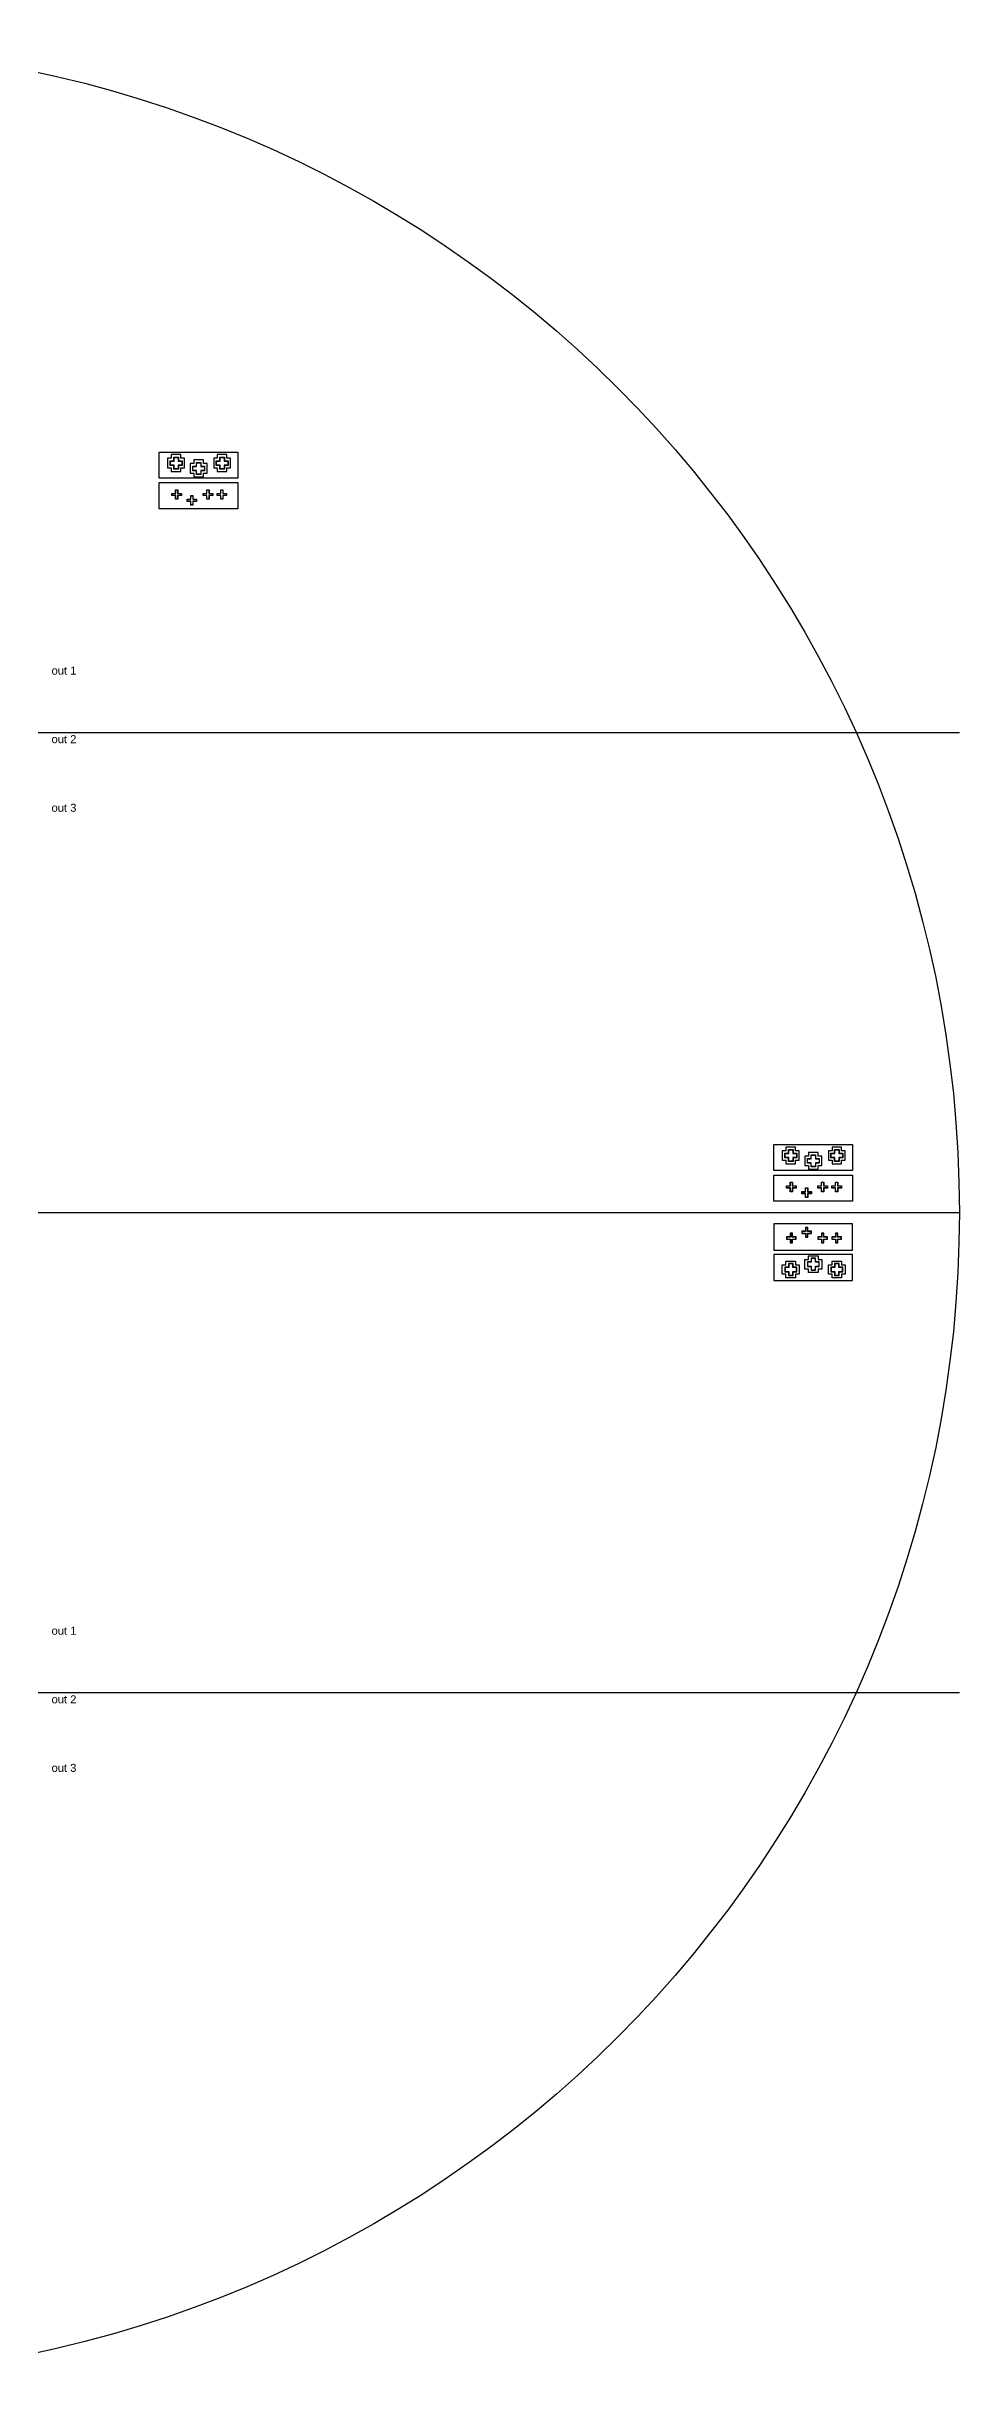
# Model space of a CAD drawing. Extents: x 1828 to 103828, y 11639 to 113639.
# Drawn here: x 63908 to 103828, y 11639 to 113639 of the extents above; entities that cross this region are included whole.
import ezdxf

# ---------------------------------------------------------------- set-up
doc = ezdxf.new("R2010")
doc.units = 13
for name, color, linetype in [('Flow - AZ50', 80, 'Continuous'), ('Flow - SU8', 140, 'Continuous'), ('OPAQUE', 10, 'Continuous')]:
    doc.layers.add(name, color=color, linetype=linetype)
doc.styles.get("Standard").update_dxf_attribs({"font": 'arial.ttf', "height": 250})

msp = doc.modelspace()

# ---------------------------------------------------------------- linework, layer by layer
for p, q in [((1828, 83639), (103828, 83639)), ((1828, 62639), (103828, 62639)), ((1828, 41639), (103828, 41639))]:
    msp.add_line(p, q)
at = {"layer": 'Flow - AZ50'}
for points in [[(69481, 95510), (69481, 95670), (69661, 95670), (69661, 95510), (69821, 95510), (69821, 95330), (69661, 95330), (69661, 95170), (69481, 95170), (69481, 95330), (69321, 95330), (69321, 95510)], [(70468, 95278), (70468, 95438), (70648, 95438), (70648, 95278), (70808, 95278), (70808, 95098), (70648, 95098), (70648, 94938), (70468, 94938), (70468, 95098), (70308, 95098), (70308, 95278)], [(71493, 95510), (71493, 95670), (71673, 95670), (71673, 95510), (71833, 95510), (71833, 95330), (71673, 95330), (71673, 95170), (71493, 95170), (71493, 95330), (71333, 95330), (71333, 95510)], [(69557, 94087), (69557, 94247), (69637, 94247), (69637, 94087), (69797, 94087), (69797, 94007), (69637, 94007), (69637, 93847), (69557, 93847), (69557, 94007), (69397, 94007), (69397, 94087)], [(70219, 93836), (70219, 93996), (70299, 93996), (70299, 93836), (70459, 93836), (70459, 93756), (70299, 93756), (70299, 93596), (70219, 93596), (70219, 93756), (70059, 93756), (70059, 93836)], [(70920, 94087), (70920, 94247), (71000, 94247), (71000, 94087), (71160, 94087), (71160, 94007), (71000, 94007), (71000, 93847), (70920, 93847), (70920, 94007), (70760, 94007), (70760, 94087)], [(71531, 94087), (71531, 94247), (71611, 94247), (71611, 94087), (71771, 94087), (71771, 94007), (71611, 94007), (71611, 93847), (71531, 93847), (71531, 94007), (71371, 94007), (71371, 94087)], [(96365, 65222), (96365, 65382), (96545, 65382), (96545, 65222), (96705, 65222), (96705, 65042), (96545, 65042), (96545, 64882), (96365, 64882), (96365, 65042), (96205, 65042), (96205, 65222)], [(98378, 65222), (98378, 65382), (98558, 65382), (98558, 65222), (98718, 65222), (98718, 65042), (98558, 65042), (98558, 64882), (98378, 64882), (98378, 65042), (98218, 65042), (98218, 65222)], [(97353, 64990), (97353, 65150), (97533, 65150), (97533, 64990), (97693, 64990), (97693, 64810), (97533, 64810), (97533, 64650), (97353, 64650), (97353, 64810), (97193, 64810), (97193, 64990)], [(96441, 63799), (96441, 63959), (96521, 63959), (96521, 63799), (96681, 63799), (96681, 63719), (96521, 63719), (96521, 63560), (96441, 63560), (96441, 63719), (96282, 63719), (96282, 63799)], [(97104, 63548), (97104, 63708), (97184, 63708), (97184, 63548), (97344, 63548), (97344, 63468), (97184, 63468), (97184, 63308), (97104, 63308), (97104, 63468), (96944, 63468), (96944, 63548)], [(97805, 63799), (97805, 63959), (97885, 63959), (97885, 63799), (98045, 63799), (98045, 63719), (97885, 63719), (97885, 63560), (97805, 63560), (97805, 63719), (97645, 63719), (97645, 63799)], [(98416, 63799), (98416, 63959), (98496, 63959), (98496, 63799), (98656, 63799), (98656, 63719), (98496, 63719), (98496, 63560), (98416, 63560), (98416, 63719), (98256, 63719), (98256, 63799)], [(96441, 61478), (96441, 61318), (96521, 61318), (96521, 61478), (96681, 61478), (96681, 61558), (96521, 61558), (96521, 61718), (96441, 61718), (96441, 61558), (96282, 61558), (96282, 61478)], [(97104, 61729), (97104, 61569), (97184, 61569), (97184, 61729), (97344, 61729), (97344, 61809), (97184, 61809), (97184, 61969), (97104, 61969), (97104, 61809), (96944, 61809), (96944, 61729)], [(97805, 61478), (97805, 61318), (97885, 61318), (97885, 61478), (98045, 61478), (98045, 61558), (97885, 61558), (97885, 61718), (97805, 61718), (97805, 61558), (97645, 61558), (97645, 61478)], [(98416, 61478), (98416, 61318), (98496, 61318), (98496, 61478), (98656, 61478), (98656, 61558), (98496, 61558), (98496, 61718), (98416, 61718), (98416, 61558), (98256, 61558), (98256, 61478)], [(96365, 60055), (96365, 59895), (96545, 59895), (96545, 60055), (96705, 60055), (96705, 60235), (96545, 60235), (96545, 60395), (96365, 60395), (96365, 60235), (96205, 60235), (96205, 60055)], [(97353, 60287), (97353, 60127), (97533, 60127), (97533, 60287), (97693, 60287), (97693, 60467), (97533, 60467), (97533, 60627), (97353, 60627), (97353, 60467), (97193, 60467), (97193, 60287)], [(98378, 60055), (98378, 59895), (98558, 59895), (98558, 60055), (98718, 60055), (98718, 60235), (98558, 60235), (98558, 60395), (98378, 60395), (98378, 60235), (98218, 60235), (98218, 60055)]]:
    msp.add_lwpolyline(points, close=True, dxfattribs=at)
at = {"layer": 'Flow - SU8'}
for points in [[(68833, 95898), (72274, 95898), (72274, 94757), (68833, 94757)], [(69361, 95790), (69361, 95630), (69201, 95630), (69201, 95210), (69361, 95210), (69361, 95050), (69781, 95050), (69781, 95210), (69941, 95210), (69941, 95630), (69781, 95630), (69781, 95790), (69361, 95790)], [(69671, 95520), (69831, 95520), (69831, 95320), (69671, 95320), (69671, 95160), (69471, 95160), (69471, 95320), (69311, 95320), (69311, 95520), (69471, 95520), (69471, 95680), (69671, 95680)], [(70348, 95558), (70348, 95398), (70188, 95398), (70188, 94978), (70348, 94978), (70348, 94818), (70768, 94818), (70768, 94978), (70928, 94978), (70928, 95398), (70768, 95398), (70768, 95558), (70348, 95558)], [(70658, 95288), (70818, 95288), (70818, 95088), (70658, 95088), (70658, 94928), (70458, 94928), (70458, 95088), (70298, 95088), (70298, 95288), (70458, 95288), (70458, 95448), (70658, 95448)], [(71373, 95790), (71373, 95630), (71213, 95630), (71213, 95210), (71373, 95210), (71373, 95050), (71793, 95050), (71793, 95210), (71953, 95210), (71953, 95630), (71793, 95630), (71793, 95790), (71373, 95790)], [(71683, 95520), (71843, 95520), (71843, 95320), (71683, 95320), (71683, 95160), (71483, 95160), (71483, 95320), (71323, 95320), (71323, 95520), (71483, 95520), (71483, 95680), (71683, 95680)], [(68833, 94567), (72274, 94567), (72274, 93426), (68833, 93426)], [(69647, 94097), (69807, 94097), (69807, 93997), (69647, 93997), (69647, 93837), (69547, 93837), (69547, 93997), (69387, 93997), (69387, 94097), (69547, 94097), (69547, 94257), (69647, 94257)], [(70309, 93846), (70469, 93846), (70469, 93746), (70309, 93746), (70309, 93586), (70209, 93586), (70209, 93746), (70049, 93746), (70049, 93846), (70209, 93846), (70209, 94006), (70309, 94006)], [(71010, 94097), (71170, 94097), (71170, 93997), (71010, 93997), (71010, 93837), (70910, 93837), (70910, 93997), (70750, 93997), (70750, 94097), (70910, 94097), (70910, 94257), (71010, 94257)], [(71621, 94097), (71781, 94097), (71781, 93997), (71621, 93997), (71621, 93837), (71521, 93837), (71521, 93997), (71361, 93997), (71361, 94097), (71521, 94097), (71521, 94257), (71621, 94257)], [(95718, 65610), (99158, 65610), (99158, 64470), (95718, 64470)], [(96245, 65502), (96245, 65342), (96085, 65342), (96085, 64922), (96245, 64922), (96245, 64762), (96665, 64762), (96665, 64922), (96825, 64922), (96825, 65342), (96665, 65342), (96665, 65502), (96245, 65502)], [(96555, 65232), (96715, 65232), (96715, 65032), (96555, 65032), (96555, 64872), (96355, 64872), (96355, 65032), (96195, 65032), (96195, 65232), (96355, 65232), (96355, 65392), (96555, 65392)], [(98258, 65502), (98258, 65342), (98098, 65342), (98098, 64922), (98258, 64922), (98258, 64762), (98678, 64762), (98678, 64922), (98838, 64922), (98838, 65342), (98678, 65342), (98678, 65502), (98258, 65502)], [(98568, 65232), (98728, 65232), (98728, 65032), (98568, 65032), (98568, 64872), (98368, 64872), (98368, 65032), (98208, 65032), (98208, 65232), (98368, 65232), (98368, 65392), (98568, 65392)], [(95718, 64279), (99158, 64279), (99158, 63139), (95718, 63139)], [(97233, 65270), (97233, 65110), (97073, 65110), (97073, 64690), (97233, 64690), (97233, 64530), (97653, 64530), (97653, 64690), (97813, 64690), (97813, 65110), (97653, 65110), (97653, 65270), (97233, 65270)], [(97543, 65000), (97703, 65000), (97703, 64800), (97543, 64800), (97543, 64640), (97343, 64640), (97343, 64800), (97183, 64800), (97183, 65000), (97343, 65000), (97343, 65160), (97543, 65160)], [(96531, 63809), (96691, 63809), (96691, 63709), (96531, 63709), (96531, 63550), (96431, 63550), (96431, 63709), (96272, 63709), (96272, 63809), (96431, 63809), (96431, 63969), (96531, 63969)], [(97194, 63558), (97354, 63558), (97354, 63458), (97194, 63458), (97194, 63298), (97094, 63298), (97094, 63458), (96934, 63458), (96934, 63558), (97094, 63558), (97094, 63718), (97194, 63718)], [(97895, 63809), (98055, 63809), (98055, 63709), (97895, 63709), (97895, 63550), (97795, 63550), (97795, 63709), (97635, 63709), (97635, 63809), (97795, 63809), (97795, 63969), (97895, 63969)], [(98506, 63809), (98666, 63809), (98666, 63709), (98506, 63709), (98506, 63550), (98406, 63550), (98406, 63709), (98246, 63709), (98246, 63809), (98406, 63809), (98406, 63969), (98506, 63969)], [(95718, 60998), (99158, 60998), (99158, 62139), (95718, 62139)], [(96531, 61468), (96691, 61468), (96691, 61568), (96531, 61568), (96531, 61728), (96431, 61728), (96431, 61568), (96272, 61568), (96272, 61468), (96431, 61468), (96431, 61308), (96531, 61308)], [(97194, 61719), (97354, 61719), (97354, 61819), (97194, 61819), (97194, 61979), (97094, 61979), (97094, 61819), (96934, 61819), (96934, 61719), (97094, 61719), (97094, 61559), (97194, 61559)], [(97895, 61468), (98055, 61468), (98055, 61568), (97895, 61568), (97895, 61728), (97795, 61728), (97795, 61568), (97635, 61568), (97635, 61468), (97795, 61468), (97795, 61308), (97895, 61308)], [(98506, 61468), (98666, 61468), (98666, 61568), (98506, 61568), (98506, 61728), (98406, 61728), (98406, 61568), (98246, 61568), (98246, 61468), (98406, 61468), (98406, 61308), (98506, 61308)], [(95718, 59667), (99158, 59667), (99158, 60808), (95718, 60808)], [(96245, 59775), (96245, 59935), (96085, 59935), (96085, 60355), (96245, 60355), (96245, 60515), (96665, 60515), (96665, 60355), (96825, 60355), (96825, 59935), (96665, 59935), (96665, 59775), (96245, 59775)], [(96555, 60045), (96715, 60045), (96715, 60245), (96555, 60245), (96555, 60405), (96355, 60405), (96355, 60245), (96195, 60245), (96195, 60045), (96355, 60045), (96355, 59885), (96555, 59885)], [(97233, 60007), (97233, 60167), (97073, 60167), (97073, 60587), (97233, 60587), (97233, 60747), (97653, 60747), (97653, 60587), (97813, 60587), (97813, 60167), (97653, 60167), (97653, 60007), (97233, 60007)], [(97543, 60277), (97703, 60277), (97703, 60477), (97543, 60477), (97543, 60637), (97343, 60637), (97343, 60477), (97183, 60477), (97183, 60277), (97343, 60277), (97343, 60117), (97543, 60117)], [(98258, 59775), (98258, 59935), (98098, 59935), (98098, 60355), (98258, 60355), (98258, 60515), (98678, 60515), (98678, 60355), (98838, 60355), (98838, 59935), (98678, 59935), (98678, 59775), (98258, 59775)], [(98568, 60045), (98728, 60045), (98728, 60245), (98568, 60245), (98568, 60405), (98368, 60405), (98368, 60245), (98208, 60245), (98208, 60045), (98368, 60045), (98368, 59885), (98568, 59885)]]:
    msp.add_lwpolyline(points, close=True, dxfattribs=at)
at = {"layer": 'OPAQUE'}
msp.add_circle((52828, 62639), 51000, dxfattribs=at)

# ---------------------------------------------------------------- texts
at = {"layer": 'Flow - SU8', "char_height": 350, "attachment_point": 1}
for s, insert in [('out 1', (64122, 86519)), ('out 2', (64122, 83519)), ('out 3', (64122, 80519)), ('out 1', (64122, 44519)), ('out 2', (64122, 41519)), ('out 3', (64122, 38519))]:
    msp.add_mtext_dynamic_manual_height_columns(s, width=1234.99, gutter_width=12.5, heights=[2.273736754432321e-13], dxfattribs=dict(at, insert=insert))

doc.saveas('drawing.dxf')
